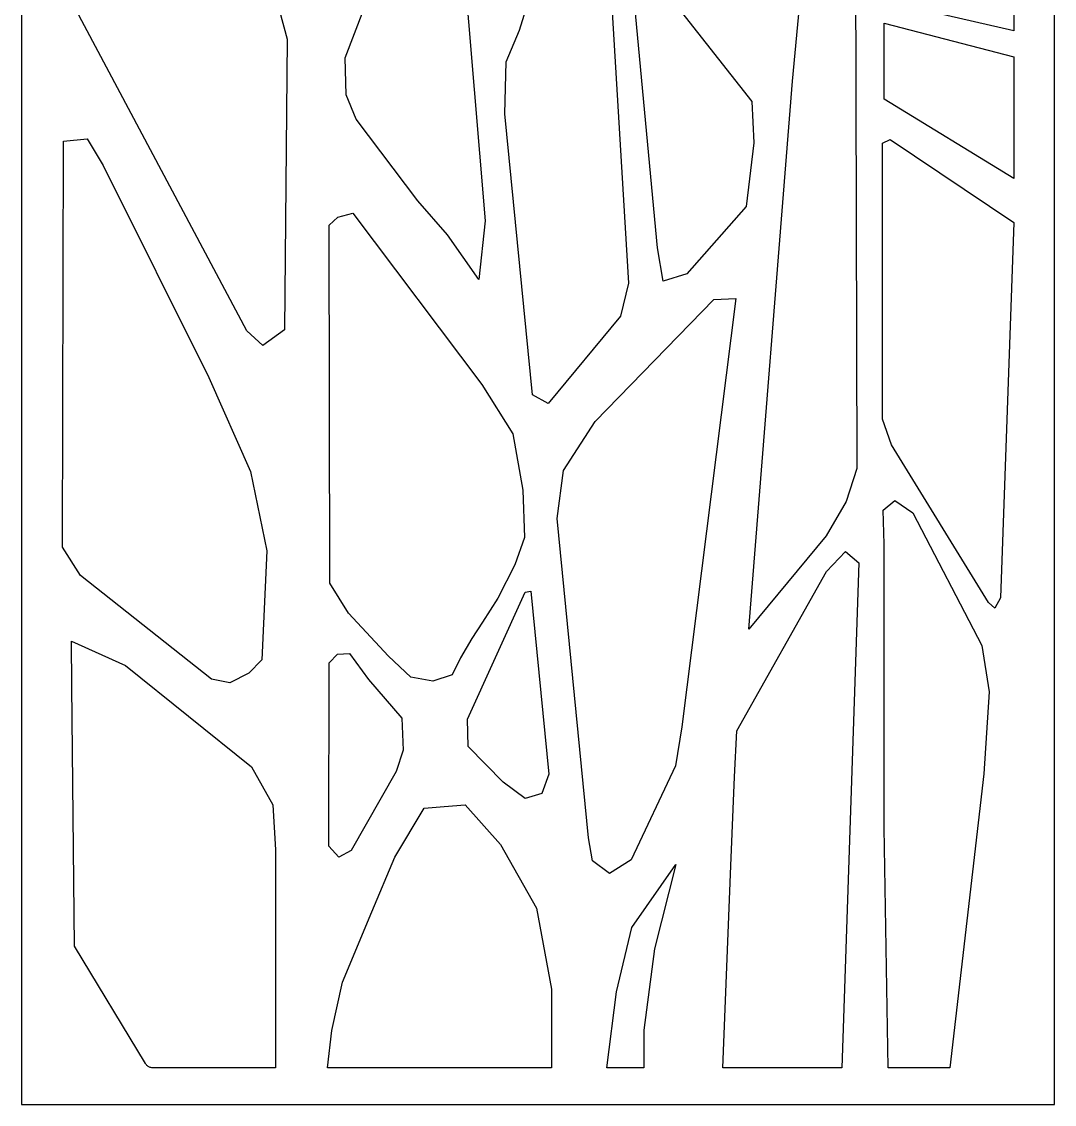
# Model space of a CAD drawing. Header units: centimetres. Extents: x -1.86 to 1.86, y -4.26 to 4.26.
# Drawn here: x -1.863 to 1.863, y -4.261 to -0.354 of the extents above; entities that cross this region are included whole.
import ezdxf

# ---------------------------------------------------------------- set-up
doc = ezdxf.new("R2010")
doc.units = ezdxf.units.CM
doc.header["$MEASUREMENT"] = 0
doc.layers.add('Layer 1', color=7, linetype='Continuous')

msp = doc.modelspace()

# ---------------------------------------------------------------- linework, layer by layer
at = {"layer": 'Layer 1', "color": 242}
for points, knots in [([(-1.863, 4.26053), (-1.863, 4.26053), (1.86301, 4.26053), (1.86301, 4.26053), (1.86301, 4.26053), (1.86301, 4.26053), (1.86301, -4.26054), (1.86301, -4.26054), (1.86301, -4.26054), (1.86301, -4.26054), (-1.863, -4.26054), (-1.863, -4.26054), (-1.863, -4.26054), (-1.863, -4.26054), (-1.863, 4.26053), (-1.863, 4.26053)], [0, 0, 0, 0, 0.2, 0.2, 0.2, 0.2, 0.4, 0.4, 0.4, 0.4, 0.6, 0.6, 0.6, 0.6, 1, 1, 1, 1]), ([(1.03916, -2.20855), (1.03916, -2.20855), (1.11223, -2.08584), (1.11223, -2.08584), (1.11223, -2.08584), (1.11223, -2.08584), (1.15079, -1.96574), (1.15079, -1.96574), (1.15079, -1.96574), (1.15079, -1.96574), (1.14111, 1.6509), (1.14111, 1.6509), (1.14111, 1.6509), (1.14111, 1.6509), (1.02427, 0.55699), (1.02427, 0.55699), (1.02427, 0.55699), (1.02427, 0.55699), (0.91813, -0.569), (0.91813, -0.569), (0.91813, -0.569), (0.91813, -0.569), (0.76112, -2.54536), (0.76112, -2.54536), (0.76112, -2.54536), (0.76112, -2.54536), (1.03916, -2.20855), (1.03916, -2.20855)], [0, 0, 0, 0, 0.125, 0.125, 0.125, 0.125, 0.25, 0.25, 0.25, 0.25, 0.375, 0.375, 0.375, 0.375, 0.5, 0.5, 0.5, 0.5, 0.625, 0.625, 0.625, 0.625, 0.75, 0.75, 0.75, 0.75, 1, 1, 1, 1]), ([(1.24943, -0.28005), (1.24943, -0.28005), (1.71734, -0.38659), (1.71734, -0.38659), (1.71734, -0.38659), (1.71734, -0.38659), (1.71734, 0.05557), (1.71734, 0.05557), (1.71734, 0.05557), (1.71734, 0.05557), (1.28348, 0.67495), (1.28348, 0.67495), (1.28348, 0.67495), (1.28348, 0.67495), (1.25421, 0.68138), (1.25421, 0.68138), (1.25421, 0.68138), (1.25421, 0.68138), (1.23576, 0.65878), (1.23576, 0.65878), (1.23576, 0.65878), (1.23576, 0.65878), (1.24943, -0.28005), (1.24943, -0.28005)], [0, 0, 0, 0, 0.1428571, 0.1428571, 0.1428571, 0.1428571, 0.2857143, 0.2857143, 0.2857143, 0.2857143, 0.4285714, 0.4285714, 0.4285714, 0.4285714, 0.5714286, 0.5714286, 0.5714286, 0.5714286, 0.7142857, 0.7142857, 0.7142857, 0.7142857, 1, 1, 1, 1]), ([(-0.21337, -1.28395), (-0.21337, -1.28395), (-0.19122, -1.07233), (-0.19122, -1.07233), (-0.19122, -1.07233), (-0.19122, -1.07233), (-0.31074, 0.36521), (-0.31074, 0.36521), (-0.31074, 0.36521), (-0.31074, 0.36521), (-0.34336, 0.38768), (-0.34336, 0.38768), (-0.34336, 0.38768), (-0.34336, 0.38768), (-0.37092, 0.36404), (-0.37092, 0.36404), (-0.37092, 0.36404), (-0.37092, 0.36404), (-0.69635, -0.48424), (-0.69635, -0.48424), (-0.69635, -0.48424), (-0.69635, -0.48424), (-0.69211, -0.61757), (-0.69211, -0.61757), (-0.69211, -0.61757), (-0.69211, -0.61757), (-0.65581, -0.7059), (-0.65581, -0.7059), (-0.65581, -0.7059), (-0.65581, -0.7059), (-0.43347, -0.99986), (-0.43347, -0.99986), (-0.43347, -0.99986), (-0.43347, -0.99986), (-0.32642, -1.12306), (-0.32642, -1.12306), (-0.32642, -1.12306), (-0.32642, -1.12306), (-0.21337, -1.28395), (-0.21337, -1.28395)], [0, 0, 0, 0, 0.0909091, 0.0909091, 0.0909091, 0.0909091, 0.1818182, 0.1818182, 0.1818182, 0.1818182, 0.2727273, 0.2727273, 0.2727273, 0.2727273, 0.3636364, 0.3636364, 0.3636364, 0.3636364, 0.4545455, 0.4545455, 0.4545455, 0.4545455, 0.5454545, 0.5454545, 0.5454545, 0.5454545, 0.6363636, 0.6363636, 0.6363636, 0.6363636, 0.7272727, 0.7272727, 0.7272727, 0.7272727, 0.8181818, 0.8181818, 0.8181818, 0.8181818, 1, 1, 1, 1]), ([(-1.05081, -1.46934), (-1.05081, -1.46934), (-0.99237, -1.52181), (-0.99237, -1.52181), (-0.99237, -1.52181), (-0.99237, -1.52181), (-0.9143, -1.46601), (-0.9143, -1.46601), (-0.9143, -1.46601), (-0.9143, -1.46601), (-0.90446, -0.41686), (-0.90446, -0.41686), (-0.90446, -0.41686), (-0.90446, -0.41686), (-0.94786, -0.25636), (-0.94786, -0.25636), (-0.94786, -0.25636), (-0.94786, -0.25636), (-1.03195, -0.06095), (-1.03195, -0.06095), (-1.03195, -0.06095), (-1.03195, -0.06095), (-1.21096, 0.1798), (-1.21096, 0.1798), (-1.21096, 0.1798), (-1.21096, 0.1798), (-1.30047, 0.23563), (-1.30047, 0.23563), (-1.30047, 0.23563), (-1.30047, 0.23563), (-1.3737, 0.22866), (-1.3737, 0.22866), (-1.3737, 0.22866), (-1.3737, 0.22866), (-1.48763, 0.0821), (-1.48763, 0.0821), (-1.48763, 0.0821), (-1.48763, 0.0821), (-1.63681, -0.1098), (-1.63681, -0.1098), (-1.63681, -0.1098), (-1.63681, -0.1098), (-1.67756, -0.19756), (-1.67756, -0.19756), (-1.67756, -0.19756), (-1.67756, -0.19756), (-1.66671, -0.31271), (-1.66671, -0.31271), (-1.66671, -0.31271), (-1.66671, -0.31271), (-1.05081, -1.46934), (-1.05081, -1.46934)], [0, 0, 0, 0, 0.0714286, 0.0714286, 0.0714286, 0.0714286, 0.1428571, 0.1428571, 0.1428571, 0.1428571, 0.2142857, 0.2142857, 0.2142857, 0.2142857, 0.2857143, 0.2857143, 0.2857143, 0.2857143, 0.3571429, 0.3571429, 0.3571429, 0.3571429, 0.4285714, 0.4285714, 0.4285714, 0.4285714, 0.5, 0.5, 0.5, 0.5, 0.5714286, 0.5714286, 0.5714286, 0.5714286, 0.6428571, 0.6428571, 0.6428571, 0.6428571, 0.7142857, 0.7142857, 0.7142857, 0.7142857, 0.7857143, 0.7857143, 0.7857143, 0.7857143, 0.8571429, 0.8571429, 0.8571429, 0.8571429, 1, 1, 1, 1]), ([(-0.01943, -1.70072), (-0.01943, -1.70072), (0.03684, -1.73175), (0.03684, -1.73175), (0.03684, -1.73175), (0.03684, -1.73175), (0.29811, -1.41633), (0.29811, -1.41633), (0.29811, -1.41633), (0.29811, -1.41633), (0.32625, -1.29741), (0.32625, -1.29741), (0.32625, -1.29741), (0.32625, -1.29741), (0.2539, -0.09777), (0.2539, -0.09777), (0.2539, -0.09777), (0.2539, -0.09777), (0.19596, 0.02122), (0.19596, 0.02122), (0.19596, 0.02122), (0.19596, 0.02122), (0.14277, 0.06624), (0.14277, 0.06624), (0.14277, 0.06624), (0.14277, 0.06624), (0.08538, 0.05003), (0.08538, 0.05003), (0.08538, 0.05003), (0.08538, 0.05003), (0.05319, 0.00321), (0.05319, 0.00321), (0.05319, 0.00321), (0.05319, 0.00321), (-0.06677, -0.38395), (-0.06677, -0.38395), (-0.06677, -0.38395), (-0.06677, -0.38395), (-0.1148, -0.49902), (-0.1148, -0.49902), (-0.1148, -0.49902), (-0.1148, -0.49902), (-0.11927, -0.68583), (-0.11927, -0.68583), (-0.11927, -0.68583), (-0.11927, -0.68583), (-0.01943, -1.70072), (-0.01943, -1.70072)], [0, 0, 0, 0, 0.0769231, 0.0769231, 0.0769231, 0.0769231, 0.1538462, 0.1538462, 0.1538462, 0.1538462, 0.2307692, 0.2307692, 0.2307692, 0.2307692, 0.3076923, 0.3076923, 0.3076923, 0.3076923, 0.3846154, 0.3846154, 0.3846154, 0.3846154, 0.4615385, 0.4615385, 0.4615385, 0.4615385, 0.5384615, 0.5384615, 0.5384615, 0.5384615, 0.6153846, 0.6153846, 0.6153846, 0.6153846, 0.6923077, 0.6923077, 0.6923077, 0.6923077, 0.7692308, 0.7692308, 0.7692308, 0.7692308, 0.8461538, 0.8461538, 0.8461538, 0.8461538, 1, 1, 1, 1]), ([(0.45139, -1.2901), (0.45139, -1.2901), (0.53701, -1.26418), (0.53701, -1.26418), (0.53701, -1.26418), (0.53701, -1.26418), (0.7511, -1.02118), (0.7511, -1.02118), (0.7511, -1.02118), (0.7511, -1.02118), (0.7788, -0.79115), (0.7788, -0.79115), (0.7788, -0.79115), (0.7788, -0.79115), (0.77125, -0.64211), (0.77125, -0.64211), (0.77125, -0.64211), (0.77125, -0.64211), (0.4111, -0.18204), (0.4111, -0.18204), (0.4111, -0.18204), (0.4111, -0.18204), (0.33802, -0.18131), (0.33802, -0.18131), (0.33802, -0.18131), (0.33802, -0.18131), (0.43124, -1.17022), (0.43124, -1.17022), (0.43124, -1.17022), (0.43124, -1.17022), (0.45139, -1.2901), (0.45139, -1.2901)], [0, 0, 0, 0, 0.1111111, 0.1111111, 0.1111111, 0.1111111, 0.2222222, 0.2222222, 0.2222222, 0.2222222, 0.3333333, 0.3333333, 0.3333333, 0.3333333, 0.4444444, 0.4444444, 0.4444444, 0.4444444, 0.5555556, 0.5555556, 0.5555556, 0.5555556, 0.6666667, 0.6666667, 0.6666667, 0.6666667, 0.7777778, 0.7777778, 0.7777778, 0.7777778, 1, 1, 1, 1]), ([(1.71734, -0.92001), (1.71734, -0.92001), (1.71734, -0.4808), (1.71734, -0.4808), (1.71734, -0.4808), (1.71734, -0.4808), (1.24937, -0.3595), (1.24937, -0.3595), (1.24937, -0.3595), (1.24937, -0.3595), (1.24937, -0.63348), (1.24937, -0.63348), (1.24937, -0.63348), (1.24937, -0.63348), (1.71734, -0.92001), (1.71734, -0.92001)], [0, 0, 0, 0, 0.2, 0.2, 0.2, 0.2, 0.4, 0.4, 0.4, 0.4, 0.6, 0.6, 0.6, 0.6, 1, 1, 1, 1]), ([(-1.17748, -2.72651), (-1.17748, -2.72651), (-1.11237, -2.73973), (-1.11237, -2.73973), (-1.11237, -2.73973), (-1.11237, -2.73973), (-1.04385, -2.70446), (-1.04385, -2.70446), (-1.04385, -2.70446), (-1.04385, -2.70446), (-0.99587, -2.65598), (-0.99587, -2.65598), (-0.99587, -2.65598), (-0.99587, -2.65598), (-0.97873, -2.26366), (-0.97873, -2.26366), (-0.97873, -2.26366), (-0.97873, -2.26366), (-1.03699, -1.97714), (-1.03699, -1.97714), (-1.03699, -1.97714), (-1.03699, -1.97714), (-1.18776, -1.63772), (-1.18776, -1.63772), (-1.18776, -1.63772), (-1.18776, -1.63772), (-1.56833, -0.87328), (-1.56833, -0.87328), (-1.56833, -0.87328), (-1.56833, -0.87328), (-1.62658, -0.7763), (-1.62658, -0.7763), (-1.62658, -0.7763), (-1.62658, -0.7763), (-1.71224, -0.78512), (-1.71224, -0.78512), (-1.71224, -0.78512), (-1.71224, -0.78512), (-1.71546, -2.25044), (-1.71546, -2.25044), (-1.71546, -2.25044), (-1.71546, -2.25044), (-1.65035, -2.35182), (-1.65035, -2.35182), (-1.65035, -2.35182), (-1.65035, -2.35182), (-1.17748, -2.72651), (-1.17748, -2.72651)], [0, 0, 0, 0, 0.0769231, 0.0769231, 0.0769231, 0.0769231, 0.1538462, 0.1538462, 0.1538462, 0.1538462, 0.2307692, 0.2307692, 0.2307692, 0.2307692, 0.3076923, 0.3076923, 0.3076923, 0.3076923, 0.3846154, 0.3846154, 0.3846154, 0.3846154, 0.4615385, 0.4615385, 0.4615385, 0.4615385, 0.5384615, 0.5384615, 0.5384615, 0.5384615, 0.6153846, 0.6153846, 0.6153846, 0.6153846, 0.6923077, 0.6923077, 0.6923077, 0.6923077, 0.7692308, 0.7692308, 0.7692308, 0.7692308, 0.8461538, 0.8461538, 0.8461538, 0.8461538, 1, 1, 1, 1]), ([(1.62533, -2.44973), (1.62533, -2.44973), (1.64813, -2.47017), (1.64813, -2.47017), (1.64813, -2.47017), (1.64813, -2.47017), (1.66829, -2.43314), (1.66829, -2.43314), (1.66829, -2.43314), (1.66829, -2.43314), (1.71734, -1.0791), (1.71734, -1.0791), (1.71734, -1.0791), (1.71734, -1.0791), (1.27038, -0.77895), (1.27038, -0.77895), (1.27038, -0.77895), (1.27038, -0.77895), (1.2433, -0.79177), (1.2433, -0.79177), (1.2433, -0.79177), (1.2433, -0.79177), (1.24328, -1.78847), (1.24328, -1.78847), (1.24328, -1.78847), (1.24328, -1.78847), (1.2757, -1.88081), (1.2757, -1.88081), (1.2757, -1.88081), (1.2757, -1.88081), (1.62533, -2.44973), (1.62533, -2.44973)], [0, 0, 0, 0, 0.1111111, 0.1111111, 0.1111111, 0.1111111, 0.2222222, 0.2222222, 0.2222222, 0.2222222, 0.3333333, 0.3333333, 0.3333333, 0.3333333, 0.4444444, 0.4444444, 0.4444444, 0.4444444, 0.5555556, 0.5555556, 0.5555556, 0.5555556, 0.6666667, 0.6666667, 0.6666667, 0.6666667, 0.7777778, 0.7777778, 0.7777778, 0.7777778, 1, 1, 1, 1]), ([(-0.37887, -2.73405), (-0.37887, -2.73405), (-0.30951, -2.71116), (-0.30951, -2.71116), (-0.30951, -2.71116), (-0.30951, -2.71116), (-0.28017, -2.64952), (-0.28017, -2.64952), (-0.28017, -2.64952), (-0.28017, -2.64952), (-0.2383, -2.5791), (-0.2383, -2.5791), (-0.2383, -2.5791), (-0.2383, -2.5791), (-0.19967, -2.52111), (-0.19967, -2.52111), (-0.19967, -2.52111), (-0.19967, -2.52111), (-0.14493, -2.43413), (-0.14493, -2.43413), (-0.14493, -2.43413), (-0.14493, -2.43413), (-0.08376, -2.314), (-0.08376, -2.314), (-0.08376, -2.314), (-0.08376, -2.314), (-0.04834, -2.21459), (-0.04834, -2.21459), (-0.04834, -2.21459), (-0.04834, -2.21459), (-0.05478, -2.04403), (-0.05478, -2.04403), (-0.05478, -2.04403), (-0.05478, -2.04403), (-0.0902, -1.84106), (-0.0902, -1.84106), (-0.0902, -1.84106), (-0.0902, -1.84106), (-0.20289, -1.66295), (-0.20289, -1.66295), (-0.20289, -1.66295), (-0.20289, -1.66295), (-0.6676, -1.0444), (-0.6676, -1.0444), (-0.6676, -1.0444), (-0.6676, -1.0444), (-0.72174, -1.05898), (-0.72174, -1.05898), (-0.72174, -1.05898), (-0.72174, -1.05898), (-0.75314, -1.08772), (-0.75314, -1.08772), (-0.75314, -1.08772), (-0.75314, -1.08772), (-0.75063, -2.37989), (-0.75063, -2.37989), (-0.75063, -2.37989), (-0.75063, -2.37989), (-0.68431, -2.48846), (-0.68431, -2.48846), (-0.68431, -2.48846), (-0.68431, -2.48846), (-0.53963, -2.64357), (-0.53963, -2.64357), (-0.53963, -2.64357), (-0.53963, -2.64357), (-0.45925, -2.71853), (-0.45925, -2.71853), (-0.45925, -2.71853), (-0.45925, -2.71853), (-0.37887, -2.73405), (-0.37887, -2.73405)], [0, 0, 0, 0, 0.0526316, 0.0526316, 0.0526316, 0.0526316, 0.1052632, 0.1052632, 0.1052632, 0.1052632, 0.1578947, 0.1578947, 0.1578947, 0.1578947, 0.2105263, 0.2105263, 0.2105263, 0.2105263, 0.2631579, 0.2631579, 0.2631579, 0.2631579, 0.3157895, 0.3157895, 0.3157895, 0.3157895, 0.3684211, 0.3684211, 0.3684211, 0.3684211, 0.4210526, 0.4210526, 0.4210526, 0.4210526, 0.4736842, 0.4736842, 0.4736842, 0.4736842, 0.5263158, 0.5263158, 0.5263158, 0.5263158, 0.5789474, 0.5789474, 0.5789474, 0.5789474, 0.6315789, 0.6315789, 0.6315789, 0.6315789, 0.6842105, 0.6842105, 0.6842105, 0.6842105, 0.7368421, 0.7368421, 0.7368421, 0.7368421, 0.7894737, 0.7894737, 0.7894737, 0.7894737, 0.8421053, 0.8421053, 0.8421053, 0.8421053, 0.8947368, 0.8947368, 0.8947368, 0.8947368, 1, 1, 1, 1]), ([(0.19613, -3.38232), (0.19613, -3.38232), (0.25792, -3.42716), (0.25792, -3.42716), (0.25792, -3.42716), (0.25792, -3.42716), (0.33655, -3.37844), (0.33655, -3.37844), (0.33655, -3.37844), (0.33655, -3.37844), (0.49577, -3.039), (0.49577, -3.039), (0.49577, -3.039), (0.49577, -3.039), (0.51853, -2.89854), (0.51853, -2.89854), (0.51853, -2.89854), (0.51853, -2.89854), (0.71337, -1.35293), (0.71337, -1.35293), (0.71337, -1.35293), (0.71337, -1.35293), (0.63498, -1.35619), (0.63498, -1.35619), (0.63498, -1.35619), (0.63498, -1.35619), (0.20607, -1.79687), (0.20607, -1.79687), (0.20607, -1.79687), (0.20607, -1.79687), (0.09196, -1.9738), (0.09196, -1.9738), (0.09196, -1.9738), (0.09196, -1.9738), (0.06916, -2.14654), (0.06916, -2.14654), (0.06916, -2.14654), (0.06916, -2.14654), (0.18186, -3.29876), (0.18186, -3.29876), (0.18186, -3.29876), (0.18186, -3.29876), (0.19613, -3.38232), (0.19613, -3.38232)], [0, 0, 0, 0, 0.0833333, 0.0833333, 0.0833333, 0.0833333, 0.1666667, 0.1666667, 0.1666667, 0.1666667, 0.25, 0.25, 0.25, 0.25, 0.3333333, 0.3333333, 0.3333333, 0.3333333, 0.4166667, 0.4166667, 0.4166667, 0.4166667, 0.5, 0.5, 0.5, 0.5, 0.5833333, 0.5833333, 0.5833333, 0.5833333, 0.6666667, 0.6666667, 0.6666667, 0.6666667, 0.75, 0.75, 0.75, 0.75, 0.8333333, 0.8333333, 0.8333333, 0.8333333, 1, 1, 1, 1]), ([(1.26332, -4.12863), (1.26332, -4.12863), (1.48636, -4.12863), (1.48636, -4.12863), (1.48636, -4.12863), (1.48636, -4.12863), (1.60888, -3.06788), (1.60888, -3.06788), (1.60888, -3.06788), (1.60888, -3.06788), (1.62803, -2.77209), (1.62803, -2.77209), (1.62803, -2.77209), (1.62803, -2.77209), (1.60121, -2.60446), (1.60121, -2.60446), (1.60121, -2.60446), (1.60121, -2.60446), (1.35211, -2.12626), (1.35211, -2.12626), (1.35211, -2.12626), (1.35211, -2.12626), (1.28696, -2.08189), (1.28696, -2.08189), (1.28696, -2.08189), (1.28696, -2.08189), (1.2448, -2.11639), (1.2448, -2.11639), (1.2448, -2.11639), (1.2448, -2.11639), (1.24856, -2.23965), (1.24856, -2.23965), (1.24856, -2.23965), (1.24856, -2.23965), (1.24856, -2.69529), (1.24856, -2.69529), (1.24856, -2.69529), (1.24856, -2.69529), (1.24856, -3.26223), (1.24856, -3.26223), (1.24856, -3.26223), (1.24856, -3.26223), (1.26332, -4.12863), (1.26332, -4.12863)], [0, 0, 0, 0, 0.0833333, 0.0833333, 0.0833333, 0.0833333, 0.1666667, 0.1666667, 0.1666667, 0.1666667, 0.25, 0.25, 0.25, 0.25, 0.3333333, 0.3333333, 0.3333333, 0.3333333, 0.4166667, 0.4166667, 0.4166667, 0.4166667, 0.5, 0.5, 0.5, 0.5, 0.5833333, 0.5833333, 0.5833333, 0.5833333, 0.6666667, 0.6666667, 0.6666667, 0.6666667, 0.75, 0.75, 0.75, 0.75, 0.8333333, 0.8333333, 0.8333333, 0.8333333, 1, 1, 1, 1]), ([(0.66728, -4.12863), (0.66728, -4.12863), (1.09638, -4.12863), (1.09638, -4.12863), (1.09638, -4.12863), (1.09638, -4.12863), (1.15751, -2.30626), (1.15751, -2.30626), (1.15751, -2.30626), (1.15751, -2.30626), (1.10919, -2.26544), (1.10919, -2.26544), (1.10919, -2.26544), (1.10919, -2.26544), (1.04034, -2.3374), (1.04034, -2.3374), (1.04034, -2.3374), (1.04034, -2.3374), (0.71761, -2.91311), (0.71761, -2.91311), (0.71761, -2.91311), (0.71761, -2.91311), (0.70901, -3.07918), (0.70901, -3.07918), (0.70901, -3.07918), (0.70901, -3.07918), (0.69609, -3.40025), (0.69609, -3.40025), (0.69609, -3.40025), (0.69609, -3.40025), (0.66728, -4.12863), (0.66728, -4.12863)], [0, 0, 0, 0, 0.1111111, 0.1111111, 0.1111111, 0.1111111, 0.2222222, 0.2222222, 0.2222222, 0.2222222, 0.3333333, 0.3333333, 0.3333333, 0.3333333, 0.4444444, 0.4444444, 0.4444444, 0.4444444, 0.5555556, 0.5555556, 0.5555556, 0.5555556, 0.6666667, 0.6666667, 0.6666667, 0.6666667, 0.7777778, 0.7777778, 0.7777778, 0.7777778, 1, 1, 1, 1]), ([(-0.04622, -3.15688), (-0.04622, -3.15688), (0.01364, -3.13854), (0.01364, -3.13854), (0.01364, -3.13854), (0.01364, -3.13854), (0.03929, -3.06887), (0.03929, -3.06887), (0.03929, -3.06887), (0.03929, -3.06887), (-0.02626, -2.40881), (-0.02626, -2.40881), (-0.02626, -2.40881), (-0.02626, -2.40881), (-0.04665, -2.41211), (-0.04665, -2.41211), (-0.04665, -2.41211), (-0.04665, -2.41211), (-0.25431, -2.87085), (-0.25431, -2.87085), (-0.25431, -2.87085), (-0.25431, -2.87085), (-0.25146, -2.96986), (-0.25146, -2.96986), (-0.25146, -2.96986), (-0.25146, -2.96986), (-0.12603, -3.0982), (-0.12603, -3.0982), (-0.12603, -3.0982), (-0.12603, -3.0982), (-0.04622, -3.15688), (-0.04622, -3.15688)], [0, 0, 0, 0, 0.1111111, 0.1111111, 0.1111111, 0.1111111, 0.2222222, 0.2222222, 0.2222222, 0.2222222, 0.3333333, 0.3333333, 0.3333333, 0.3333333, 0.4444444, 0.4444444, 0.4444444, 0.4444444, 0.5555556, 0.5555556, 0.5555556, 0.5555556, 0.6666667, 0.6666667, 0.6666667, 0.6666667, 0.7777778, 0.7777778, 0.7777778, 0.7777778, 1, 1, 1, 1]), ([(-1.41634, -4.11281), (-1.41634, -4.11281), (-1.41462, -4.11543), (-1.41462, -4.11543), (-1.41462, -4.11543), (-1.41462, -4.11543), (-1.41275, -4.11783), (-1.41275, -4.11783), (-1.41275, -4.11783), (-1.41275, -4.11783), (-1.41075, -4.12002), (-1.41075, -4.12002), (-1.41075, -4.12002), (-1.41075, -4.12002), (-1.40862, -4.12197), (-1.40862, -4.12197), (-1.40862, -4.12197), (-1.40862, -4.12197), (-1.40637, -4.1237), (-1.40637, -4.1237), (-1.40637, -4.1237), (-1.40637, -4.1237), (-1.40403, -4.12517), (-1.40403, -4.12517), (-1.40403, -4.12517), (-1.40403, -4.12517), (-1.40159, -4.1264), (-1.40159, -4.1264), (-1.40159, -4.1264), (-1.40159, -4.1264), (-1.39909, -4.12737), (-1.39909, -4.12737), (-1.39909, -4.12737), (-1.39909, -4.12737), (-1.39652, -4.12806), (-1.39652, -4.12806), (-1.39652, -4.12806), (-1.39652, -4.12806), (-1.3939, -4.12848), (-1.3939, -4.12848), (-1.3939, -4.12848), (-1.3939, -4.12848), (-1.39123, -4.12863), (-1.39123, -4.12863), (-1.39123, -4.12863), (-1.39123, -4.12863), (-0.94703, -4.12863), (-0.94703, -4.12863), (-0.94703, -4.12863), (-0.94703, -4.12863), (-0.94703, -3.34159), (-0.94703, -3.34159), (-0.94703, -3.34159), (-0.94703, -3.34159), (-0.95669, -3.17998), (-0.95669, -3.17998), (-0.95669, -3.17998), (-0.95669, -3.17998), (-1.034, -3.04323), (-1.034, -3.04323), (-1.034, -3.04323), (-1.034, -3.04323), (-1.48819, -2.6765), (-1.48819, -2.6765), (-1.48819, -2.6765), (-1.48819, -2.6765), (-1.68313, -2.58951), (-1.68313, -2.58951), (-1.68313, -2.58951), (-1.68313, -2.58951), (-1.68147, -2.75109), (-1.68147, -2.75109), (-1.68147, -2.75109), (-1.68147, -2.75109), (-1.6718, -3.68967), (-1.6718, -3.68967), (-1.6718, -3.68967), (-1.6718, -3.68967), (-1.41634, -4.11281), (-1.41634, -4.11281)], [0, 0, 0, 0, 0.047619, 0.047619, 0.047619, 0.047619, 0.0952381, 0.0952381, 0.0952381, 0.0952381, 0.1428571, 0.1428571, 0.1428571, 0.1428571, 0.1904762, 0.1904762, 0.1904762, 0.1904762, 0.2380952, 0.2380952, 0.2380952, 0.2380952, 0.2857143, 0.2857143, 0.2857143, 0.2857143, 0.3333333, 0.3333333, 0.3333333, 0.3333333, 0.3809524, 0.3809524, 0.3809524, 0.3809524, 0.4285714, 0.4285714, 0.4285714, 0.4285714, 0.4761905, 0.4761905, 0.4761905, 0.4761905, 0.5238095, 0.5238095, 0.5238095, 0.5238095, 0.5714286, 0.5714286, 0.5714286, 0.5714286, 0.6190476, 0.6190476, 0.6190476, 0.6190476, 0.6666667, 0.6666667, 0.6666667, 0.6666667, 0.7142857, 0.7142857, 0.7142857, 0.7142857, 0.7619048, 0.7619048, 0.7619048, 0.7619048, 0.8095238, 0.8095238, 0.8095238, 0.8095238, 0.8571429, 0.8571429, 0.8571429, 0.8571429, 0.9047619, 0.9047619, 0.9047619, 0.9047619, 1, 1, 1, 1]), ([(-0.71848, -3.36852), (-0.71848, -3.36852), (-0.67438, -3.34474), (-0.67438, -3.34474), (-0.67438, -3.34474), (-0.67438, -3.34474), (-0.51225, -3.05931), (-0.51225, -3.05931), (-0.51225, -3.05931), (-0.51225, -3.05931), (-0.48665, -2.98248), (-0.48665, -2.98248), (-0.48665, -2.98248), (-0.48665, -2.98248), (-0.49095, -2.86657), (-0.49095, -2.86657), (-0.49095, -2.86657), (-0.49095, -2.86657), (-0.61185, -2.72751), (-0.61185, -2.72751), (-0.61185, -2.72751), (-0.61185, -2.72751), (-0.68012, -2.6342), (-0.68012, -2.6342), (-0.68012, -2.6342), (-0.68012, -2.6342), (-0.72303, -2.63565), (-0.72303, -2.63565), (-0.72303, -2.63565), (-0.72303, -2.63565), (-0.7538, -2.6672), (-0.7538, -2.6672), (-0.7538, -2.6672), (-0.7538, -2.6672), (-0.75502, -3.32857), (-0.75502, -3.32857), (-0.75502, -3.32857), (-0.75502, -3.32857), (-0.71848, -3.36852), (-0.71848, -3.36852)], [0, 0, 0, 0, 0.0909091, 0.0909091, 0.0909091, 0.0909091, 0.1818182, 0.1818182, 0.1818182, 0.1818182, 0.2727273, 0.2727273, 0.2727273, 0.2727273, 0.3636364, 0.3636364, 0.3636364, 0.3636364, 0.4545455, 0.4545455, 0.4545455, 0.4545455, 0.5454545, 0.5454545, 0.5454545, 0.5454545, 0.6363636, 0.6363636, 0.6363636, 0.6363636, 0.7272727, 0.7272727, 0.7272727, 0.7272727, 0.8181818, 0.8181818, 0.8181818, 0.8181818, 1, 1, 1, 1]), ([(-0.75958, -4.12863), (-0.75958, -4.12863), (0.04832, -4.12863), (0.04832, -4.12863), (0.04832, -4.12863), (0.04832, -4.12863), (0.04832, -3.84507), (0.04832, -3.84507), (0.04832, -3.84507), (0.04832, -3.84507), (-0.00482, -3.55293), (-0.00482, -3.55293), (-0.00482, -3.55293), (-0.00482, -3.55293), (-0.13529, -3.32294), (-0.13529, -3.32294), (-0.13529, -3.32294), (-0.13529, -3.32294), (-0.26254, -3.1797), (-0.26254, -3.1797), (-0.26254, -3.1797), (-0.26254, -3.1797), (-0.33822, -3.18619), (-0.33822, -3.18619), (-0.33822, -3.18619), (-0.33822, -3.18619), (-0.41069, -3.19241), (-0.41069, -3.19241), (-0.41069, -3.19241), (-0.41069, -3.19241), (-0.51713, -3.36877), (-0.51713, -3.36877), (-0.51713, -3.36877), (-0.51713, -3.36877), (-0.59913, -3.56535), (-0.59913, -3.56535), (-0.59913, -3.56535), (-0.59913, -3.56535), (-0.70543, -3.8202), (-0.70543, -3.8202), (-0.70543, -3.8202), (-0.70543, -3.8202), (-0.74409, -3.99424), (-0.74409, -3.99424), (-0.74409, -3.99424), (-0.74409, -3.99424), (-0.75958, -4.12863), (-0.75958, -4.12863)], [0, 0, 0, 0, 0.0769231, 0.0769231, 0.0769231, 0.0769231, 0.1538462, 0.1538462, 0.1538462, 0.1538462, 0.2307692, 0.2307692, 0.2307692, 0.2307692, 0.3076923, 0.3076923, 0.3076923, 0.3076923, 0.3846154, 0.3846154, 0.3846154, 0.3846154, 0.4615385, 0.4615385, 0.4615385, 0.4615385, 0.5384615, 0.5384615, 0.5384615, 0.5384615, 0.6153846, 0.6153846, 0.6153846, 0.6153846, 0.6923077, 0.6923077, 0.6923077, 0.6923077, 0.7692308, 0.7692308, 0.7692308, 0.7692308, 0.8461538, 0.8461538, 0.8461538, 0.8461538, 1, 1, 1, 1]), ([(0.24812, -4.12863), (0.24812, -4.12863), (0.38163, -4.12863), (0.38163, -4.12863), (0.38163, -4.12863), (0.38163, -4.12863), (0.38163, -3.99277), (0.38163, -3.99277), (0.38163, -3.99277), (0.38163, -3.99277), (0.42036, -3.69939), (0.42036, -3.69939), (0.42036, -3.69939), (0.42036, -3.69939), (0.49781, -3.39492), (0.49781, -3.39492), (0.49781, -3.39492), (0.49781, -3.39492), (0.3386, -3.62189), (0.3386, -3.62189), (0.3386, -3.62189), (0.3386, -3.62189), (0.28266, -3.85438), (0.28266, -3.85438), (0.28266, -3.85438), (0.28266, -3.85438), (0.24812, -4.12863), (0.24812, -4.12863)], [0, 0, 0, 0, 0.125, 0.125, 0.125, 0.125, 0.25, 0.25, 0.25, 0.25, 0.375, 0.375, 0.375, 0.375, 0.5, 0.5, 0.5, 0.5, 0.625, 0.625, 0.625, 0.625, 0.75, 0.75, 0.75, 0.75, 1, 1, 1, 1])]:
    msp.add_open_spline(points, degree=3, knots=knots, dxfattribs=at)

doc.saveas('drawing.dxf')
